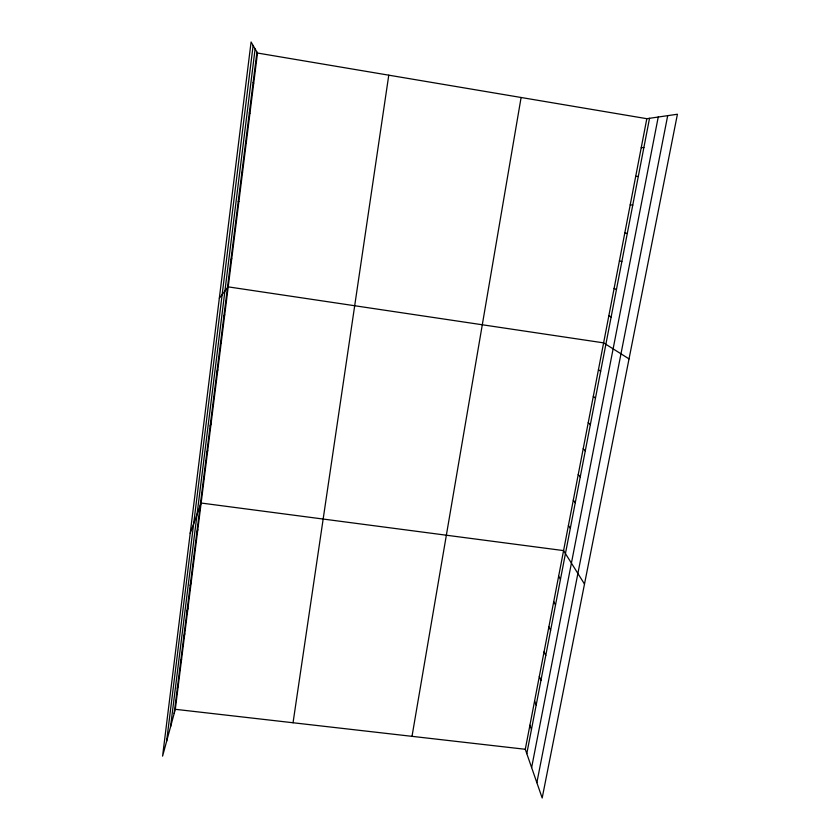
<?xml version="1.0" encoding="UTF-8"?>
<svg xmlns="http://www.w3.org/2000/svg" width="840" height="840" viewBox="0 0 840 840"><rect width="100%" height="100%" fill="white"/><g stroke="black" fill="none" stroke-linecap="round" stroke-linejoin="round"><path stroke-width="1.26" d="M166.603 741.342L253.124 45.507M170.541 726.863L255.108 48.93M174.163 713.496L256.925 52.059M175.308 709.307L257.491 53.035L251.087 42L162.582 756.137L175.308 709.307L525.284 749.28L542.178 798L677.418 114.24L646.821 118.692L257.491 53.035M293.044 722.757L388.773 75.18M412.01 736.344L521.105 97.492M525.284 749.28L646.821 118.692M526.795 753.648L649.53 118.293M531.625 767.582L658.235 117.033M536.855 782.639L667.706 115.647M177.314 688.38L178.427 684.369M180.484 663.033L181.577 659.2M183.687 637.445L184.758 633.791M186.91 611.615L187.971 608.139M190.176 585.522L191.216 582.246M193.473 559.188L194.492 556.091M196.802 532.591L197.799 529.694M190.197 533.327L201.138 503.034L563.577 550.599L584.493 584.052M203.459 479.409L204.414 476.91M206.777 452.844L207.711 450.534M210.137 426.006L211.05 423.917M213.528 398.916L214.41 397.036M216.951 371.564L217.812 369.894M220.406 343.938L221.246 342.489M223.902 316.05L224.71 314.811M219.334 298.211L228.207 286.87L603.614 342.867L629.024 358.89M230.979 259.423L231.746 258.647M234.581 230.696L235.316 230.15M238.214 201.663L238.917 201.369M241.878 172.347L242.56 172.294M641.235 147.672L643.892 147.525M635.702 176.379L638.295 176.463M630.221 204.803L632.762 205.128M624.792 232.953L627.28 233.499M245.584 142.737L246.236 142.926M619.426 260.831L621.852 261.608M614.103 288.435L616.476 289.433M608.832 315.777L611.153 316.995M249.322 112.823L249.953 113.274M598.437 369.695L600.653 371.332M593.324 396.27L595.476 398.108M588.242 422.594L590.352 424.631M583.223 448.675L585.28 450.912M253.103 82.593L253.701 83.307M578.235 474.506L580.251 476.942M573.311 500.105L575.274 502.73M568.418 525.472L570.339 528.276M558.631 576.25L560.458 579.422M553.739 601.661L555.513 605.021M548.877 626.84L550.61 630.368M544.078 651.777L545.759 655.484M539.312 676.494L540.95 680.369M534.597 700.98L536.193 705.023M529.914 725.235L531.468 729.446"/></g></svg>
